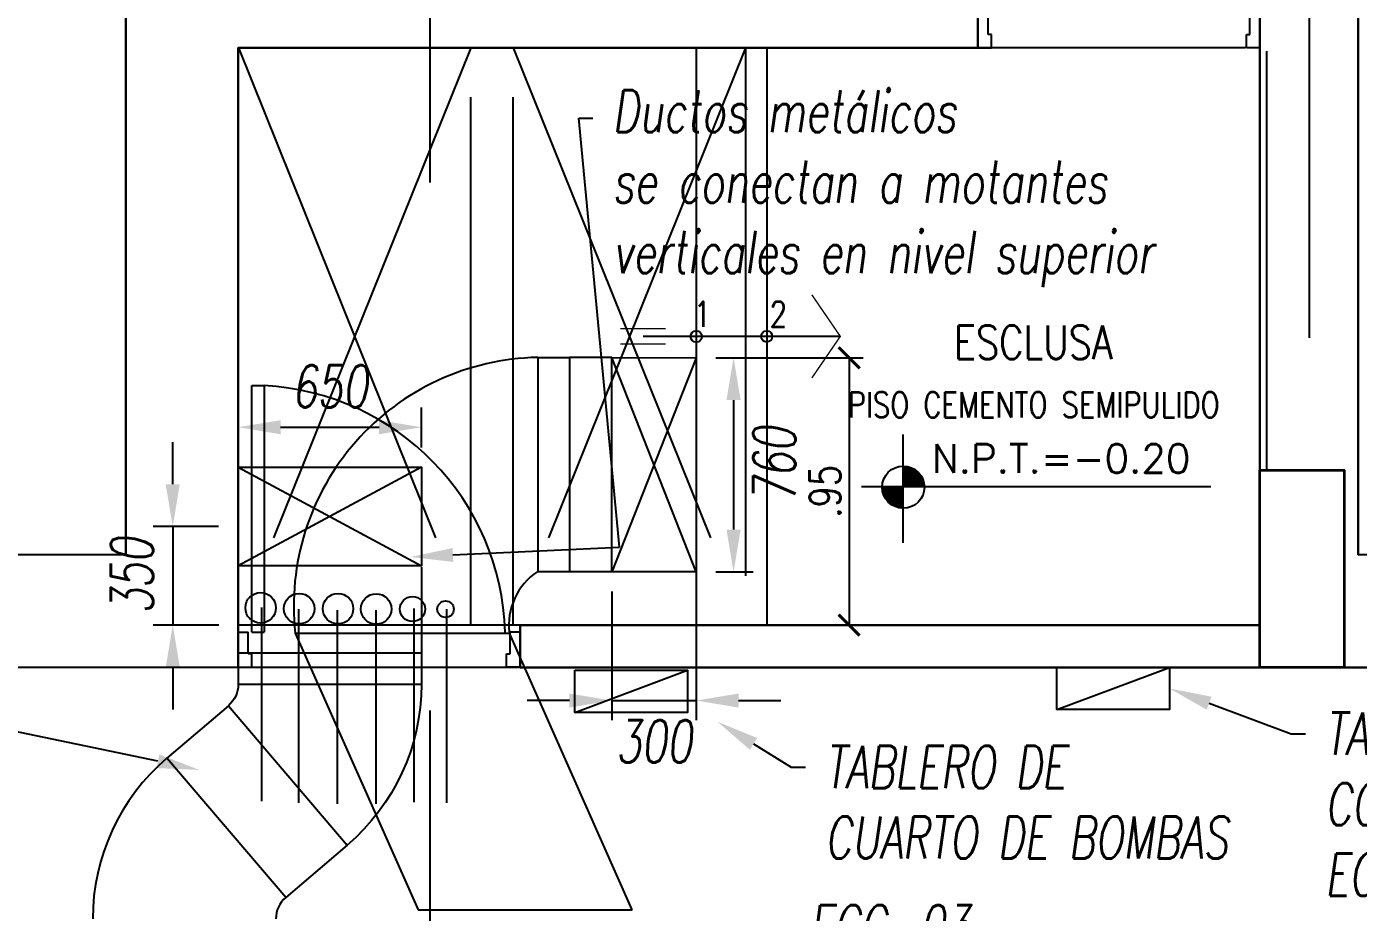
# Model space of a CAD drawing. Extents: x 226317 to 226469, y 8188101 to 8188260.
# Drawn here: x 226391.3 to 226396.027, y 8188242.04 to 8188245.185 of the extents above; entities that cross this region are included whole.
import ezdxf
from ezdxf import colors
from ezdxf.entities.mleader import LeaderData, LeaderLine
from ezdxf.enums import TextEntityAlignment as Align
from ezdxf.math import Vec2, Vec3

# ---------------------------------------------------------------- set-up
doc = ezdxf.new("R2010")
doc.units = 0
doc.header["$LTSCALE"] = 15
doc.header["$PDMODE"] = 3
for name, pattern in [('CENTER', [2, 1.25, -0.25, 0.25, -0.25]), ('HIDDEN2', [0.1875, 0.125, -0.0625]), ('PHANTOM', [2.5, 1.25, -0.25, 0.25, -0.25, 0.25, -0.25]), ('PHANTOM2', [1.25, 0.625, -0.125, 0.125, -0.125, 0.125, -0.125])]:
    doc.linetypes.add(name, pattern=pattern)
doc.layers.get('0').update_dxf_attribs({"color": 250})
doc.layers.get('DEFPOINTS').update_dxf_attribs({"color": 250})
for name, color, linetype in [('A-EJES', 250, 'PHANTOM'), ('A-ESTRUCTURA-VIGAS', 250, 'HIDDEN2'), ('A-LINEAS', 250, 'Continuous'), ('A-MURO BAJO', 250, 'Continuous'), ('A-NIVELES-NPT', 252, 'Continuous'), ('A-PROYECCIONES', 250, 'HIDDEN2'), ('A-PUERTAS', 250, 'Continuous'), ('A-TEXTO-ACABADO PISO', 250, 'Continuous'), ('A-TEXTO-AMBIENTES', 252, 'Continuous'), ('A-TEXTO-INDICACIONES', 250, 'Continuous'), ('A_50_CortesElev', 250, 'CENTER'), ('DIM', 7, 'Continuous'), ('L3 Equipos y Ductos', 160, 'Continuous'), ('L4 Linea mediana', 191, 'Continuous'), ('L6 Linea fina', 141, 'Continuous')]:
    doc.layers.add(name, color=color, linetype=linetype)
doc.layers.add('A-ESTRUCTURA-PLACAS', color=252, linetype='Continuous', lineweight=35)
doc.layers.add('A-MUROS', color=252, linetype='Continuous', lineweight=30)
doc.styles.add('JNV ING', font='romans.shx', dxfattribs={"width": 0.7, "oblique": 8, "height": 0.15})
doc.styles.add('R80', font='romans.shx', dxfattribs={"width": 0.8, "oblique": 15, "height": 0.1})
doc.styles.add('ROMANS', font='romans.shx', dxfattribs={"width": 0.8})
doc.dimstyles.new('COTA-75-I', dxfattribs={"dimtxt": 0.11, "dimasz": 0.075, "dimexe": 0.05, "dimexo": 0.15, "dimgap": 0.03, "dimtad": 1, "dimzin": 4, "dimdsep": 46, "dimtxsty": 'ROMANS', "dimblk": 'ARCHTICK', "dimcen": 0.09, "dimclrd": 7, "dimclre": 7, "dimclrt": 2, "dimadec": 0, "dimazin": 0, "dimtfac": 1.2, "dimtix": 1, "dimtmove": 2, "dimatfit": 3, "dimfxl": 0.05, "dimtolj": 1, "dimtzin": 4, "dimarcsym": 0})
doc.dimstyles.new('JNV ING.', dxfattribs={"dimtxt": 0.15, "dimasz": 0.15, "dimexe": 0.07, "dimexo": 0.07, "dimgap": 0.07, "dimtad": 2, "dimtoh": 1, "dimdec": 0, "dimlfac": 1000, "dimzin": 0, "dimdsep": 46, "dimtxsty": 'JNV ING', "dimcen": 3, "dimdle": 0.05, "dimclrd": 256, "dimclre": 256, "dimclrt": 12, "dimadec": 0, "dimazin": 0, "dimtfac": 1, "dimtdec": 0, "dimtix": 1, "dimtmove": 2, "dimatfit": 3, "dimfxl": 1, "dimtolj": 1, "dimtzin": 0, "dimarcsym": 0})

# ---------------------------------------------------------------- blocks, each defined once
blk = doc.blocks.new('EJES 1P')
at = {"layer": 'A-EJES', "linetype": 'PHANTOM2'}
blk.add_lwpolyline([(48.7843, 5.3453), (48.7843, -4.1582)], dxfattribs=at)
blk = doc.blocks.new('A$C5E423DB2')
at = {"layer": 'A-PUERTAS'}
for p, q in [((0.0381, 0.1), (0.0381, 0.8)), ((0.0381, 0.8), (0.0731, 0.8)), ((0.0731, 0.8), (0.0731, 0.1)), ((0.0381, 0.1), (0.0731, 0.1))]:
    blk.add_line(p, q, dxfattribs=at)
at = {"layer": 'A-PUERTAS', "linetype": 'Continuous'}
for p, q in [((0, 0), (0, 0.1)), ((0, 0.1), (0.0281, 0.1)), ((0.0281, 0.0381), (0.0281, 0.1)), ((0.8, 0.1), (0.7719, 0.1)), ((0.7719, 0.0381), (0.7719, 0.1)), ((0.8, 0), (0.8, 0.1)), ((0.0381, 0.0381), (0.0281, 0.0381)), ((0.0381, 0), (0.0381, 0.0381)), ((0.7619, 0), (0.7619, 0.0381)), ((0.7619, 0.0381), (0.7719, 0.0381)), ((0, 0), (0.0381, 0)), ((0.8, 0), (0.7619, 0))]:
    blk.add_line(p, q, dxfattribs=at)
blk.add_arc((0.0366, 0.0793), 0.7216, 1.6403, 87.0968, dxfattribs=at)
blk = doc.blocks.new('Cortes-Elev.')
at = {"layer": 'A_50_CortesElev', "linetype": 'CENTER', "ltscale": 0.5}
blk.add_lwpolyline([(29.87, 16.5762), (29.87, 37.2387)], dxfattribs=at)
blk = doc.blocks.new('SIM NIVEL PLANTA')
at = {"linetype": 'Continuous'}
h = blk.add_hatch(dxfattribs=at)
h.set_pattern_fill('_USER', color=256, scale=0.099996, angle=45, style=0, pattern_type=0)
h.set_pattern_definition([(45, (35396.10581, 26516.4892), (-0.0707080889, 0.0707080889), [])])
h.paths.add_polyline_path([(-17.032, 0), (-15.532, 0, 0.409209), (-17.032, 1.474)])
h.paths.add_polyline_path([(-18.532, 0, 0.419236), (-17.032, -1.526), (-17.032, 0)])
for p, q in [((-17.032, -3.975), (-17.032, 3.716)), ((4.813, 0), (-20, 0))]:
    blk.add_line(p, q)
blk.add_circle((-17.032, -0.026), 1.5, dxfattribs=at)
at = {"style": 'R80'}
blk.add_attdef('N.P.T.+0.00', text='', height=2.03, dxfattribs=at).set_placement((-5.827, 2.015), align=Align.MIDDLE_CENTER)
blk = doc.blocks.new('*D127')
at = {"layer": 'DEFPOINTS', "color": 0}
for p in [(226392.7015, 8188243.7624), (226392.0515, 8188243.6207), (226392.7015, 8188243.6207)]:
    blk.add_point(p, dxfattribs=at)
at = {"layer": 'L6 Linea fina', "lineweight": -2}
for p, q in [((226392.0515, 8188243.6907), (226392.0515, 8188243.8324)), ((226392.7015, 8188243.6907), (226392.7015, 8188243.8324)), ((226392.2015, 8188243.7624), (226392.5515, 8188243.7624))]:
    blk.add_line(p, q, dxfattribs=at)
at = {"layer": 'L6 Linea fina'}
for points in [[(226392.2015, 8188243.7874), (226392.2015, 8188243.7374), (226392.0515, 8188243.7624)], [(226392.5515, 8188243.7374), (226392.5515, 8188243.7874), (226392.7015, 8188243.7624)]]:
    blk.add_solid(points, dxfattribs=at)
at = {"layer": 'L6 Linea fina', "color": 12, "insert": (226392.3765, 8188243.9074), "char_height": 0.15, "attachment_point": 5, "style": 'JNV ING'}
blk.add_mtext('\\A1;650', dxfattribs=at)
blk = doc.blocks.new('*D128')
at = {"layer": 'DEFPOINTS', "color": 0}
for p in [(226393.6771, 8188244.0088), (226393.6771, 8188243.2488), (226393.8095, 8188243.2488)]:
    blk.add_point(p, dxfattribs=at)
at = {"layer": 'L6 Linea fina', "lineweight": -2}
for p, q in [((226393.7471, 8188244.0088), (226393.8795, 8188244.0088)), ((226393.8095, 8188243.8588), (226393.8095, 8188243.3988)), ((226393.7471, 8188243.2488), (226393.8795, 8188243.2488))]:
    blk.add_line(p, q, dxfattribs=at)
at = {"layer": 'L6 Linea fina'}
for points in [[(226393.8345, 8188243.8588), (226393.7845, 8188243.8588), (226393.8095, 8188244.0088)], [(226393.7845, 8188243.3988), (226393.8345, 8188243.3988), (226393.8095, 8188243.2488)]]:
    blk.add_solid(points, dxfattribs=at)
at = {"layer": 'L6 Linea fina', "color": 12, "insert": (226393.9545, 8188243.6288), "char_height": 0.15, "attachment_point": 5, "rotation": 90, "style": 'JNV ING'}
blk.add_mtext('\\A1;760', dxfattribs=at)
blk = doc.blocks.new('*D129')
at = {"layer": 'DEFPOINTS', "color": 0}
for p in [(226392.0515, 8188243.4098), (226391.8189, 8188243.0601), (226392.052, 8188243.0601)]:
    blk.add_point(p, dxfattribs=at)
at = {"layer": 'L6 Linea fina', "lineweight": -2}
for p, q in [((226391.8189, 8188243.5598), (226391.8189, 8188243.7098)), ((226391.9815, 8188243.4098), (226391.7489, 8188243.4098)), ((226391.8189, 8188243.4098), (226391.8189, 8188243.0601)), ((226391.982, 8188243.0601), (226391.7489, 8188243.0601)), ((226391.8189, 8188242.9101), (226391.8189, 8188242.7601))]:
    blk.add_line(p, q, dxfattribs=at)
at = {"layer": 'L6 Linea fina'}
for points in [[(226391.7939, 8188243.5598), (226391.8439, 8188243.5598), (226391.8189, 8188243.4098)], [(226391.8439, 8188242.9101), (226391.7939, 8188242.9101), (226391.8189, 8188243.0601)]]:
    blk.add_solid(points, dxfattribs=at)
at = {"layer": 'L6 Linea fina', "color": 12, "insert": (226391.6739, 8188243.235), "char_height": 0.15, "attachment_point": 5, "rotation": 90, "style": 'JNV ING'}
blk.add_mtext('\\A1;350', dxfattribs=at)
blk = doc.blocks.new('*D146')
at = {"layer": 'DEFPOINTS', "color": 0}
for p in [(226393.3771, 8188243.2488), (226393.6771, 8188243.2488), (226393.6771, 8188242.7919)]:
    blk.add_point(p, dxfattribs=at)
at = {"layer": 'L6 Linea fina', "lineweight": -2}
for p, q in [((226393.3771, 8188243.1788), (226393.3771, 8188242.7219)), ((226393.6771, 8188243.1788), (226393.6771, 8188242.7219)), ((226393.2271, 8188242.7919), (226393.0771, 8188242.7919)), ((226393.3771, 8188242.7919), (226393.6771, 8188242.7919)), ((226393.8271, 8188242.7919), (226393.9771, 8188242.7919))]:
    blk.add_line(p, q, dxfattribs=at)
at = {"layer": 'L6 Linea fina'}
for points in [[(226393.2271, 8188242.7669), (226393.2271, 8188242.8169), (226393.3771, 8188242.7919)], [(226393.8271, 8188242.8169), (226393.8271, 8188242.7669), (226393.6771, 8188242.7919)]]:
    blk.add_solid(points, dxfattribs=at)
at = {"layer": 'L6 Linea fina', "color": 12, "insert": (226393.5271, 8188242.6469), "char_height": 0.15, "attachment_point": 5, "style": 'JNV ING'}
blk.add_mtext('\\A1;300', dxfattribs=at)
blk = doc.blocks.new('_ArchTick')
at = {"color": 0, "linetype": 'ByBlock', "const_width": 0.15}
blk.add_lwpolyline([(-0.5, -0.5), (0.5, 0.5)], dxfattribs=at)
blk = doc.blocks.new('*D147')
at = {"layer": 'DEFPOINTS', "color": 0}
for p in [(226393.6771, 8188244.0088), (226393.6771, 8188243.0598), (226394.2196, 8188243.0598)]:
    blk.add_point(p, dxfattribs=at)
at = {"layer": 'DIM', "color": 7, "lineweight": -2}
for p, q in [((226393.8271, 8188244.0088), (226394.2696, 8188244.0088)), ((226394.2196, 8188244.0088), (226394.2196, 8188243.0598)), ((226393.8271, 8188243.0598), (226394.2696, 8188243.0598))]:
    blk.add_line(p, q, dxfattribs=at)
at = {"layer": 'DIM', "color": 7, "lineweight": -2, "xscale": 0.075, "yscale": 0.075, "zscale": 0.075}
for p, rotation in [((226394.2196, 8188244.0088), 90), ((226394.2196, 8188243.0598), 270)]:
    blk.add_blockref('_ArchTick', p, dxfattribs=dict(at, rotation=rotation))
at = {"layer": 'DIM', "color": 2, "insert": (226394.1346, 8188243.5343), "char_height": 0.11, "attachment_point": 5, "rotation": 90, "style": 'ROMANS'}
blk.add_mtext('\\A1;.95', dxfattribs=at)

msp = doc.modelspace()

# ---------------------------------------------------------------- linework, layer by layer
at = {"layer": 'A-ESTRUCTURA-PLACAS'}
msp.add_lwpolyline([(226395.6771, 8188243.6096), (226395.9771, 8188243.6096), (226395.9771, 8188242.9096), (226395.6771, 8188242.9096)], close=True, dxfattribs=at)
at = {"layer": 'A-ESTRUCTURA-VIGAS'}
for p, q in [((226393.0515, 8188243.0601), (226392.0515, 8188243.0601)), ((226392.0515, 8188242.9101), (226393.0515, 8188242.9101))]:
    msp.add_line(p, q, dxfattribs=at)
at = {"layer": 'A-LINEAS', "const_width": 0.005}
for points in [[(226394.0876, 8188244.2323), (226394.1884, 8188244.0849), (226394.0876, 8188243.9375)], [(226393.5687, 8188244.1121), (226393.4081, 8188244.1121)], [(226393.5687, 8188244.0578), (226393.4081, 8188244.0578)]]:
    msp.add_lwpolyline(points, dxfattribs=at)
at = {"layer": 'A-LINEAS'}
msp.add_lwpolyline([(226394.1884, 8188244.0849), (226393.4884, 8188244.0849)], dxfattribs=at)
at = {"layer": 'A-LINEAS', "linetype": 'Continuous'}
for centre in [(226393.6771, 8188244.0844), (226393.9271, 8188244.0849)]:
    msp.add_circle(centre, 0.02, dxfattribs=at)
at = {"layer": 'A-MURO BAJO'}
for points in [[(226393.6771, 8188245.11), (226393.6771, 8188243.0599)], [(226393.9271, 8188245.11), (226393.9271, 8188243.0599)]]:
    msp.add_lwpolyline(points, dxfattribs=at)
at = {"layer": 'A-MUROS'}
msp.add_lwpolyline([(226396.0275, 8188248.3096), (226391.6515, 8188248.3096), (226391.6521, 8188243.31), (226388.7671, 8188243.3096), (226388.7671, 8188243.6096), (226388.2171, 8188243.6096), (226388.2171, 8188243.3098), (226381.2571, 8188243.3096), (226381.2571, 8188243.6096), (226381.0071, 8188243.6096), (226381.0071, 8188243.3096), (226376.6371, 8188243.3096), (226376.6371, 8188231.6596), (226404.4271, 8188231.66), (226404.4271, 8188243.31), (226403.1871, 8188243.31), (226403.1871, 8188243.61), (226402.9371, 8188243.6096), (226402.9371, 8188243.31), (226396.0271, 8188243.3096)], close=True, dxfattribs=at)
msp.add_lwpolyline([(226392.0515, 8188247.9096), (226395.6771, 8188247.9096), (226395.6771, 8188243.0599), (226393.0515, 8188243.0598), (226393.0515, 8188242.9098), (226398.3771, 8188242.9096), (226398.3771, 8188240.91), (226395.7271, 8188240.91), (226395.7271, 8188232.0596), (226389.8671, 8188232.0596), (226389.8671, 8188242.9097), (226392.0515, 8188242.9101), (226392.0515, 8188245.11), (226394.6771, 8188245.11), (226394.6771, 8188245.2594)], dxfattribs=at)
at = {"layer": 'A-PROYECCIONES'}
msp.add_line((226395.6271, 8188245.1094), (226394.6771, 8188245.1094), dxfattribs=at)
for points in [[(226395.6771, 8188247.9096), (226395.7015, 8188247.9096), (226395.7015, 8188243.6096)], [(226392.0521, 8188245.1096), (226392.877, 8188243.0596), (226392.8771, 8188245.1096), (226392.0521, 8188243.0596)], [(226393.8521, 8188245.1096), (226393.0272, 8188243.0596), (226393.027, 8188245.1096), (226393.8521, 8188243.0596)], [(226393.8522, 8188245.11), (226393.8523, 8188243.0598)]]:
    msp.add_lwpolyline(points, dxfattribs=at)
at = {"layer": 'L3 Equipos y Ductos', "color": 3}
msp.add_line((226392.3644, 8188243.4813), (226392.3644, 8188243.4813), dxfattribs=at)
msp.add_line((226392.3644, 8188243.4813), (226392.3644, 8188243.4813), dxfattribs=at)
for points in [[(226393.1143, 8188244.0102), (226393.1143, 8188243.2502)], [(226393.1143, 8188244.0102), (226393.2271, 8188244.0102)], [(226393.3771, 8188244.0102), (226393.2271, 8188244.0102), (226393.2271, 8188243.2502), (226393.3771, 8188243.2502)], [(226393.6771, 8188243.2488), (226393.3771, 8188244.0102)], [(226393.6771, 8188244.0088), (226393.3771, 8188243.2488)], [(226393.6771, 8188244.0088), (226393.6771, 8188243.2488)], [(226393.1143, 8188243.2502), (226393.2271, 8188243.2502)], [(226392.2538, 8188243.0312), (226393.0138, 8188243.0312)], [(226392.2538, 8188243.0312), (226392.6895, 8188242.0494)], [(226393.4495, 8188242.0494), (226393.0138, 8188243.0312)], [(226392.6895, 8188242.0494), (226393.4495, 8188242.0494)]]:
    msp.add_lwpolyline(points, dxfattribs=at)
msp.add_lwpolyline([(226393.6771, 8188244.0088), (226393.6771, 8188243.2488), (226393.3771, 8188243.2488), (226393.3771, 8188244.0102)], close=True, dxfattribs=at)
at = {"layer": 'L3 Equipos y Ductos'}
msp.add_lwpolyline([(226392.0515, 8188243.6207), (226392.7015, 8188243.6207), (226392.7015, 8188243.2707), (226392.0515, 8188243.2707)], close=True, dxfattribs=at)
for points in [[(226392.0515, 8188243.6207), (226392.7015, 8188243.2707)], [(226392.7015, 8188243.6207), (226392.0515, 8188243.2707)], [(226392.7015, 8188243.2649), (226392.7015, 8188242.9598), (226392.0515, 8188242.9598), (226392.0515, 8188243.2758)], [(226392.0515, 8188242.8495), (226392.7015, 8188242.8495)], [(226392.0164, 8188242.7734), (226392.4381, 8188242.2787)], [(226392.2199, 8188242.0928), (226391.7983, 8188242.5874)]]:
    msp.add_lwpolyline(points, dxfattribs=at)
for points in [[(226392.0515, 8188242.9598), (226392.0515, 8188242.8495, -0.219657), (226392.0164, 8188242.7734), (226391.7983, 8188242.5874, 0.219657), (226391.5348, 8188242.0167)], [(226392.7015, 8188242.9598), (226392.7015, 8188242.8495, -0.219657), (226392.4381, 8188242.2787), (226392.2199, 8188242.0928, 0.219657), (226392.1848, 8188242.0167)]]:
    msp.add_lwpolyline(points, format="xyb", dxfattribs=at)
at = {"layer": 'L3 Equipos y Ductos', "color": 3}
for centre, radius, start, end in [((226393.131, 8188243.1278), 0.8825, 91.0814, 186.2872), ((226393.2408, 8188243.0596), 0.2288, 123.5603, 187.1182)]:
    msp.add_arc(centre, radius, start, end, dxfattribs=at)
at = {"layer": 'L4 Linea mediana'}
for points in [[(226393.2456, 8188242.8997), (226393.6456, 8188242.8997), (226393.6456, 8188242.7497), (226393.2456, 8188242.7497)], [(226394.957, 8188242.9097), (226395.357, 8188242.9097), (226395.357, 8188242.7597), (226394.957, 8188242.7597)]]:
    msp.add_lwpolyline(points, close=True, dxfattribs=at)
for points in [[(226393.2456, 8188242.7497), (226393.6456, 8188242.8997)], [(226394.957, 8188242.7597), (226395.357, 8188242.9097)]]:
    msp.add_lwpolyline(points, dxfattribs=at)
at = {"layer": 'L6 Linea fina'}
for p, q in [((226392.1339, 8188243.1222), (226392.1339, 8188242.4348)), ((226392.2652, 8188243.116), (226392.2652, 8188242.4285)), ((226392.4027, 8188243.1129), (226392.4027, 8188242.4254)), ((226392.5402, 8188243.1129), (226392.5402, 8188242.4254)), ((226392.6745, 8188243.1191), (226392.6745, 8188242.4316)), ((226392.7901, 8188243.116), (226392.7901, 8188242.4285))]:
    msp.add_line(p, q, dxfattribs=at)
for centre, radius in [((226392.1309, 8188243.1212), 0.0542), ((226392.2676, 8188243.118), 0.0542), ((226392.4055, 8188243.118), 0.0542), ((226392.541, 8188243.1168), 0.0542), ((226392.6699, 8188243.1168), 0.0444), ((226392.7871, 8188243.1163), 0.0293)]:
    msp.add_circle(centre, radius, dxfattribs=at)

# ---------------------------------------------------------------- block references
at = {"layer": 'A-NIVELES-NPT', "xscale": 0.05, "yscale": 0.05, "zscale": 0.05}
msp.add_blockref('SIM NIVEL PLANTA', (226395.2634, 8188243.5508), dxfattribs=at).add_auto_attribs({'N.P.T.+0.00': 'N.P.T.=-0.20'})
at = {"layer": 'A-PROYECCIONES'}
msp.add_blockref('EJES 1P', (226347.0678, 8188248.1096), dxfattribs=at)
at = {"layer": 'A-PUERTAS', "linetype": 'Continuous', "yscale": 1.250002642195018, "zscale": 1.250002642195018}
for p, xscale, rotation in [((226395.6777, 8188245.1094), -1.250002642195018, 359.9988165711591), ((226392.0515, 8188242.9101), 1.250002642195018, 0.001183428840991209)]:
    msp.add_blockref('A$C5E423DB2', p, dxfattribs=dict(at, xscale=xscale, rotation=rotation))
at = {"layer": 'A_50_CortesElev'}
msp.add_blockref('Cortes-Elev.', (226362.8621, 8188213.0552), dxfattribs=at)

# ---------------------------------------------------------------- texts
at = {"layer": 'A-TEXTO-ACABADO PISO', "insert": (226394.8747, 8188243.8873), "char_height": 0.09, "attachment_point": 2, "style": 'ROMANS'}
msp.add_mtext_dynamic_manual_height_columns('PISO CEMENTO SEMIPULIDO ', width=1.586307, gutter_width=12.5, heights=[0], dxfattribs=at)
at = {"layer": 'A-TEXTO-AMBIENTES', "insert": (226394.8737, 8188244.064), "char_height": 0.12, "width": 3.748922, "attachment_point": 5, "style": 'ROMANS'}
msp.add_mtext('ESCLUSA', dxfattribs=at)
at = {"layer": 'A-TEXTO-INDICACIONES', "style": 'ROMANS', "width": 0.8}
for s, p in [('1', (226393.729, 8188244.1191)), ('2', (226393.9995, 8188244.1191))]:
    msp.add_text(s, height=0.09, dxfattribs=at).set_placement(p, align=Align.RIGHT)

# ---------------------------------------------------------------- dimensions: what is measured, and where the dimension line sits
at = {"layer": 'DIM'}
dim = msp.add_linear_dim(base=(226394.2196, 8188243.0598), p1=(226393.6771, 8188244.0088), p2=(226393.6771, 8188243.0598), angle=90, dimstyle='COTA-75-I', dxfattribs=at)
dim.commit()
dim.dimension.update_dxf_attribs({"geometry": '*D147', "text_midpoint": (226394.1346, 8188243.5343)})
at = {"layer": 'L6 Linea fina'}
dim = msp.add_linear_dim(base=(226392.7015, 8188243.7624), p1=(226392.0515, 8188243.6207), p2=(226392.7015, 8188243.6207), dimstyle='JNV ING.', dxfattribs=at)
dim.commit()
dim.dimension.update_dxf_attribs({"geometry": '*D127', "text_midpoint": (226392.3765, 8188243.9074)})
for base, p1, p2, angle, picture, middle in [((226393.8095, 8188243.2488), (226393.6771, 8188244.0088), (226393.6771, 8188243.2488), 270, '*D128', (226393.9545, 8188243.6288)), ((226391.8189, 8188243.0601), (226392.0515, 8188243.4098), (226392.052, 8188243.0601), 90, '*D129', (226391.6739, 8188243.235))]:
    dim = msp.add_linear_dim(base=base, p1=p1, p2=p2, angle=angle, dimstyle='JNV ING.', dxfattribs=at)
    dim.commit()
    dim.dimension.update_dxf_attribs({"geometry": picture, "text_midpoint": middle})
dim = msp.add_linear_dim(base=(226393.6771, 8188242.7919), p1=(226393.3771, 8188243.2488), p2=(226393.6771, 8188243.2488), dimstyle='JNV ING.', override={"dimpost": '', "dimtxsty": 'JNV ING'}, dxfattribs=at)
dim.commit()
dim.dimension.update_dxf_attribs({"geometry": '*D146', "text_midpoint": (226393.5271, 8188242.6469)})

# ---------------------------------------------------------------- leaders
ml = msp.add_multileader_mtext('Standard', dxfattribs=at)
ml.set_content('Ductos metálicos\\Pse conectan a motantes\\Pverticales en nivel superior', color=12, style='JNV ING')
ml.set_leader_properties(color=256, linetype='ByLayer', lineweight=-1)
ml.build(insert=Vec2(0, 0))
ml.multileader.update_dxf_attribs({"dogleg_length": 0.05, "arrow_head_size": 0.15})
ctx = ml.context
ctx.base_point, ctx.char_height, ctx.arrow_head_size, ctx.landing_gap_size, ctx.plane_origin = Vec3(226393.31, 8188244.8597), 0.15, 0.15, 0.07, Vec3(226392.7011, 8188243.956)
notes = []
notes.append((ctx, [(0, (1, 1, 0), (226393.26, 8188244.8597), (1, 0), 0.05, [(1, [(226392.6636, 8188243.3018), (226393.405, 8188243.3364)], 0, [])])]))
ctx.mtext.insert, ctx.mtext.flow_direction = Vec3(226393.38, 8188244.9594), 5
ml = msp.add_multileader_mtext('Standard', dxfattribs=at)
ml.set_content('TABLERO DE\\PCONTROL\\PECG-03\\PICG-05', color=12, style='JNV ING')
ml.set_leader_properties(color=256, linetype='ByLayer', lineweight=-1)
ml.build(insert=Vec2(0, 0))
ml.multileader.update_dxf_attribs({"dogleg_length": 0.05, "arrow_head_size": 0.15})
ctx = ml.context
ctx.base_point, ctx.char_height, ctx.arrow_head_size, ctx.landing_gap_size, ctx.plane_origin = Vec3(226395.8391, 8188242.674), 0.15, 0.15, 0.07, Vec3(226395.3606, 8188242.732)
notes.append((ctx, [(0, (1, 1, 0), (226395.7891, 8188242.674), (1, 0), 0.05, [(0, [(226395.357, 8188242.8347)], 0, [])])]))
ctx.mtext.insert, ctx.mtext.flow_direction = Vec3(226395.9091, 8188242.749), 5
ml = msp.add_multileader_mtext('Standard', dxfattribs=at)
ml.set_content('650x350\\P2,450 CFM', color=12, style='JNV ING')
ml.set_leader_properties(color=256, linetype='ByLayer', lineweight=-1)
ml.build(insert=Vec2(0, 0))
ml.multileader.update_dxf_attribs({"dogleg_length": 0.05, "arrow_head_size": 0.15})
ctx = ml.context
ctx.base_point, ctx.char_height, ctx.arrow_head_size, ctx.landing_gap_size, ctx.plane_origin = Vec3(226390.1126, 8188242.7037), 0.15, 0.15, 0.07, Vec3(226391.9133, 8188242.5455)
ctx.text_align_type = 2
notes.append((ctx, [(0, (1, 1, 0), (226391.1584, 8188242.7037), (-1, 0), 0.05, [(0, [(226391.9133, 8188242.5455)], 0, [])])]))
ctx.mtext.insert, ctx.mtext.alignment, ctx.mtext.flow_direction = Vec3(226391.0384, 8188242.793), 3, 5
ml = msp.add_multileader_mtext('Standard', dxfattribs=at)
ml.set_content('TABLERO DE\\PCUARTO DE BOMBAS', color=12, style='JNV ING')
ml.set_leader_properties(color=256, linetype='ByLayer', lineweight=-1)
ml.build(insert=Vec2(0, 0))
ml.multileader.update_dxf_attribs({"dogleg_length": 0.05, "arrow_head_size": 0.15})
ctx = ml.context
ctx.base_point, ctx.char_height, ctx.arrow_head_size, ctx.landing_gap_size, ctx.plane_origin = Vec3(226394.0644, 8188242.5557), 0.15, 0.15, 0.07, Vec3(226393.7562, 8188242.6137)
notes.append((ctx, [(0, (1, 1, 0), (226394.0144, 8188242.5557), (1, 0), 0.05, [(0, [(226393.7527, 8188242.7165)], 0, [])])]))
ctx.mtext.insert, ctx.mtext.flow_direction = Vec3(226394.1344, 8188242.6307), 5
ml = msp.add_multileader_mtext('Standard', dxfattribs=at)
ml.set_content('{\\LECG-03\\P}EXTRACTOR CENTRÍFUGO\\P2,450 CFM Y 1" C.A.\\P1HP/220V/3F/60Hz', color=12, style='JNV ING')
ml.set_leader_properties(color=256, linetype='ByLayer', lineweight=-1)
ml.build(insert=Vec2(0, 0))
ml.multileader.update_dxf_attribs({"dogleg_length": 0.05, "arrow_head_size": 0.15})
ctx = ml.context
ctx.base_point, ctx.char_height, ctx.arrow_head_size, ctx.landing_gap_size, ctx.plane_origin = Vec3(226394.0084, 8188241.9654), 0.15, 0.15, 0.07, Vec3(226393.4195, 8188241.3627)
notes.append((ctx, [(0, (1, 1, 0), (226393.9584, 8188241.9654), (1, 0), 0.05, [(0, [(226393.4195, 8188241.3627)], 0, [])])]))
ctx.mtext.insert, ctx.mtext.flow_direction = Vec3(226394.0784, 8188242.0654), 5
for ctx, leaders in notes:
    for number, flags, end, landing, length, lines in leaders:
        leader = LeaderData()
        leader.index, (leader.has_last_leader_line, leader.has_dogleg_vector, leader.attachment_direction) = number, flags
        leader.last_leader_point, leader.dogleg_vector, leader.dogleg_length = Vec3(end), Vec3(landing), length
        for number, points, colour, breaks in lines:
            line = LeaderLine()
            line.index, line.vertices, line.color, line.breaks = number, Vec3.list(points), colors.encode_raw_color(colour), breaks
            leader.lines.append(line)
        ctx.leaders.append(leader)

doc.saveas('drawing.dxf')
